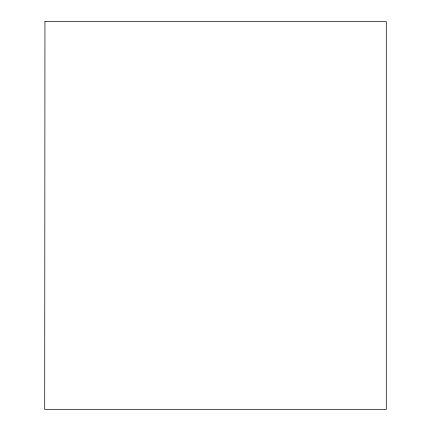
<?xml version="1.0" encoding="UTF-8"?>
<svg xmlns="http://www.w3.org/2000/svg" width="431" height="431" viewBox="0 0 431 431"><rect width="100%" height="100%" fill="white"/><g stroke="black" fill="none" stroke-linecap="round" stroke-linejoin="round"><path stroke-width="0.65" d="M44.948 21.55L44.711 409.45L386.289 409.45L386.289 21.55L44.948 21.55"/></g></svg>
